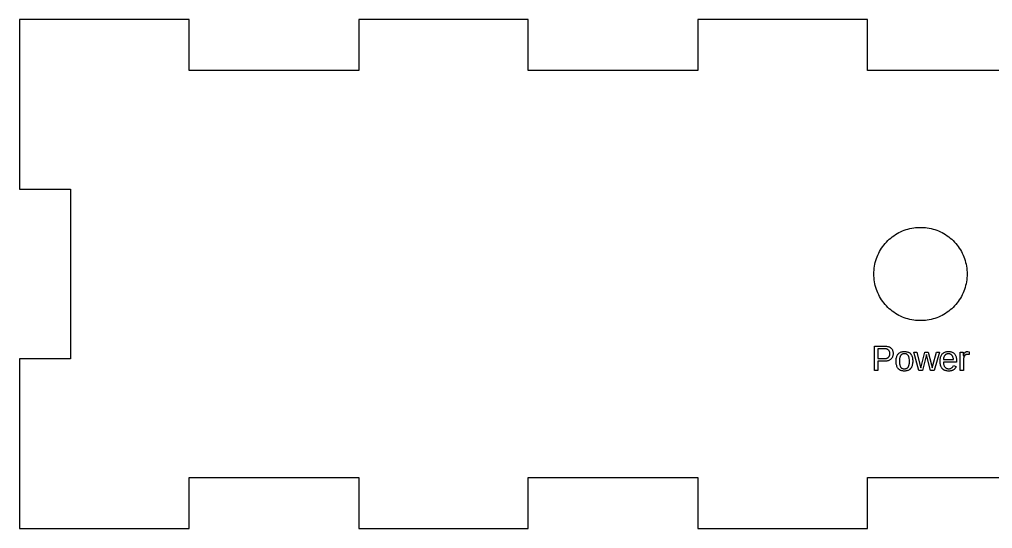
# Model space of a CAD drawing. Header units: metres. Extents: x 0 to 300, y -102 to 286.
# Drawn here: x 0 to 114.7, y 0 to 60 of the extents above; entities that cross this region are included whole.
import ezdxf

# ---------------------------------------------------------------- set-up
doc = ezdxf.new("R2010")
doc.units = ezdxf.units.M

msp = doc.modelspace()

# ---------------------------------------------------------------- linework, layer by layer
for p, q in [((20, 60), (0, 60)), ((0, 60), (0, 40)), ((20, 54), (20, 60)), ((60, 60), (40, 60)), ((40, 60), (40, 54)), ((60, 54), (60, 60)), ((100, 60), (80, 60)), ((80, 60), (80, 54)), ((100, 54), (100, 60)), ((40, 54), (20, 54)), ((80, 54), (60, 54)), ((120, 54), (100, 54)), ((0, 40), (6, 40)), ((6, 40), (6, 20)), ((102.925, 34.3809), (103.111, 34.5163)), ((103.111, 34.5163), (103.303, 34.6438)), ((103.303, 34.6438), (103.5, 34.7631)), ((103.5, 34.7631), (103.702, 34.8741)), ((103.702, 34.8741), (103.908, 34.9765)), ((103.908, 34.9765), (104.119, 35.0702)), ((104.119, 35.0702), (104.333, 35.155)), ((104.333, 35.155), (104.55, 35.2308)), ((104.55, 35.2308), (104.771, 35.2974)), ((104.771, 35.2974), (104.994, 35.3547)), ((104.994, 35.3547), (105.219, 35.4026)), ((105.219, 35.4026), (105.447, 35.441)), ((105.447, 35.441), (105.675, 35.4699)), ((105.675, 35.4699), (105.905, 35.4891)), ((105.905, 35.4891), (106.135, 35.4988)), ((106.135, 35.4988), (106.365, 35.4988)), ((106.365, 35.4988), (106.595, 35.4891)), ((106.595, 35.4891), (106.825, 35.4699)), ((106.825, 35.4699), (107.053, 35.441)), ((107.053, 35.441), (107.281, 35.4026)), ((107.281, 35.4026), (107.506, 35.3547)), ((107.506, 35.3547), (107.729, 35.2974)), ((107.729, 35.2974), (107.95, 35.2308)), ((107.95, 35.2308), (108.167, 35.155)), ((108.167, 35.155), (108.381, 35.0702)), ((108.381, 35.0702), (108.592, 34.9765)), ((108.592, 34.9765), (108.798, 34.8741)), ((108.798, 34.8741), (109, 34.7631)), ((109, 34.7631), (109.197, 34.6438)), ((109.197, 34.6438), (109.389, 34.5163)), ((109.389, 34.5163), (109.575, 34.3809)), ((101.8, 33.2328), (101.94, 33.4163)), ((101.94, 33.4163), (102.087, 33.5938)), ((102.087, 33.5938), (102.241, 33.765)), ((102.241, 33.765), (102.402, 33.9296)), ((102.402, 33.9296), (102.57, 34.0873)), ((102.57, 34.0873), (102.744, 34.2378)), ((102.744, 34.2378), (102.925, 34.3809)), ((109.575, 34.3809), (109.756, 34.2378)), ((109.756, 34.2378), (109.93, 34.0873)), ((109.93, 34.0873), (110.098, 33.9296)), ((110.098, 33.9296), (110.259, 33.765)), ((110.259, 33.765), (110.413, 33.5938)), ((110.413, 33.5938), (110.56, 33.4163)), ((110.56, 33.4163), (110.7, 33.2328)), ((101.136, 32.0247), (101.226, 32.237)), ((101.226, 32.237), (101.324, 32.4455)), ((101.324, 32.4455), (101.43, 32.6496)), ((101.43, 32.6496), (101.546, 32.8491)), ((101.546, 32.8491), (101.669, 33.0436)), ((101.669, 33.0436), (101.8, 33.2328)), ((110.7, 33.2328), (110.831, 33.0436)), ((110.831, 33.0436), (110.954, 32.8491)), ((110.954, 32.8491), (111.07, 32.6496)), ((111.07, 32.6496), (111.176, 32.4455)), ((111.176, 32.4455), (111.274, 32.237)), ((111.274, 32.237), (111.364, 32.0247)), ((100.827, 30.9172), (100.87, 31.1435)), ((100.87, 31.1435), (100.923, 31.3678)), ((100.923, 31.3678), (100.985, 31.5897)), ((100.985, 31.5897), (101.056, 31.8088)), ((101.056, 31.8088), (101.136, 32.0247)), ((111.364, 32.0247), (111.444, 31.8088)), ((111.444, 31.8088), (111.515, 31.5897)), ((111.515, 31.5897), (111.577, 31.3678)), ((111.577, 31.3678), (111.63, 31.1435)), ((111.63, 31.1435), (111.673, 30.9172)), ((100.75, 30), (100.755, 30.2303)), ((100.755, 29.7697), (100.75, 30)), ((100.755, 30.2303), (100.769, 30.4602)), ((100.769, 30.4602), (100.793, 30.6893)), ((100.793, 30.6893), (100.827, 30.9172)), ((111.673, 30.9172), (111.707, 30.6893)), ((111.707, 30.6893), (111.731, 30.4602)), ((111.731, 30.4602), (111.745, 30.2303)), ((111.745, 30.2303), (111.75, 30)), ((111.75, 30), (111.745, 29.7697)), ((100.769, 29.5398), (100.755, 29.7697)), ((100.793, 29.3107), (100.769, 29.5398)), ((100.827, 29.0828), (100.793, 29.3107)), ((100.87, 28.8565), (100.827, 29.0828)), ((100.923, 28.6322), (100.87, 28.8565)), ((111.63, 28.8565), (111.577, 28.6322)), ((111.673, 29.0828), (111.63, 28.8565)), ((111.707, 29.3107), (111.673, 29.0828)), ((111.731, 29.5398), (111.707, 29.3107)), ((111.745, 29.7697), (111.731, 29.5398)), ((100.985, 28.4103), (100.923, 28.6322)), ((101.056, 28.1912), (100.985, 28.4103)), ((101.136, 27.9753), (101.056, 28.1912)), ((101.226, 27.763), (101.136, 27.9753)), ((101.324, 27.5545), (101.226, 27.763)), ((101.43, 27.3504), (101.324, 27.5545)), ((111.176, 27.5545), (111.07, 27.3504)), ((111.274, 27.763), (111.176, 27.5545)), ((111.364, 27.9753), (111.274, 27.763)), ((111.444, 28.1912), (111.364, 27.9753)), ((111.515, 28.4103), (111.444, 28.1912)), ((111.577, 28.6322), (111.515, 28.4103)), ((101.546, 27.1509), (101.43, 27.3504)), ((101.669, 26.9564), (101.546, 27.1509)), ((101.8, 26.7672), (101.669, 26.9564)), ((101.94, 26.5837), (101.8, 26.7672)), ((102.087, 26.4062), (101.94, 26.5837)), ((102.241, 26.235), (102.087, 26.4062)), ((110.413, 26.4062), (110.259, 26.235)), ((110.56, 26.5837), (110.413, 26.4062)), ((110.7, 26.7672), (110.56, 26.5837)), ((110.831, 26.9564), (110.7, 26.7672)), ((110.954, 27.1509), (110.831, 26.9564)), ((111.07, 27.3504), (110.954, 27.1509)), ((102.402, 26.0704), (102.241, 26.235)), ((102.57, 25.9127), (102.402, 26.0704)), ((102.744, 25.7622), (102.57, 25.9127)), ((102.925, 25.6191), (102.744, 25.7622)), ((103.111, 25.4837), (102.925, 25.6191)), ((103.303, 25.3562), (103.111, 25.4837)), ((103.5, 25.2369), (103.303, 25.3562)), ((109.197, 25.3562), (109, 25.2369)), ((109.389, 25.4837), (109.197, 25.3562)), ((109.575, 25.6191), (109.389, 25.4837)), ((109.756, 25.7622), (109.575, 25.6191)), ((109.93, 25.9127), (109.756, 25.7622)), ((110.098, 26.0704), (109.93, 25.9127)), ((110.259, 26.235), (110.098, 26.0704)), ((103.702, 25.1259), (103.5, 25.2369)), ((103.908, 25.0235), (103.702, 25.1259)), ((104.119, 24.9298), (103.908, 25.0235)), ((104.333, 24.845), (104.119, 24.9298)), ((104.55, 24.7692), (104.333, 24.845)), ((104.771, 24.7026), (104.55, 24.7692)), ((104.994, 24.6453), (104.771, 24.7026)), ((105.219, 24.5974), (104.994, 24.6453)), ((105.447, 24.559), (105.219, 24.5974)), ((105.675, 24.5301), (105.447, 24.559)), ((105.905, 24.5109), (105.675, 24.5301)), ((106.135, 24.5012), (105.905, 24.5109)), ((106.365, 24.5012), (106.135, 24.5012)), ((106.595, 24.5109), (106.365, 24.5012)), ((106.825, 24.5301), (106.595, 24.5109)), ((107.053, 24.559), (106.825, 24.5301)), ((107.281, 24.5974), (107.053, 24.559)), ((107.506, 24.6453), (107.281, 24.5974)), ((107.729, 24.7026), (107.506, 24.6453)), ((107.95, 24.7692), (107.729, 24.7026)), ((108.167, 24.845), (107.95, 24.7692)), ((108.381, 24.9298), (108.167, 24.845)), ((108.592, 25.0235), (108.381, 24.9298)), ((108.798, 25.1259), (108.592, 25.0235)), ((109, 25.2369), (108.798, 25.1259)), ((100.83, 18.625), (100.83, 21.505)), ((100.83, 21.505), (102.075, 21.5043)), ((101.978, 21.194), (101.218, 21.194)), ((101.218, 21.194), (101.218, 20.033)), ((102.046, 21.1924), (101.978, 21.194)), ((102.109, 21.1877), (102.046, 21.1924)), ((102.075, 21.5043), (102.17, 21.4993)), ((102.17, 21.1798), (102.109, 21.1877)), ((102.17, 21.4993), (102.261, 21.4891)), ((102.226, 21.1687), (102.17, 21.1798)), ((102.279, 21.1545), (102.226, 21.1687)), ((102.261, 21.4891), (102.347, 21.4738)), ((102.328, 21.1371), (102.279, 21.1545)), ((102.374, 21.1166), (102.328, 21.1371)), ((102.347, 21.4738), (102.429, 21.4534)), ((102.416, 21.0929), (102.374, 21.1166)), ((102.454, 21.0661), (102.416, 21.0929)), ((102.429, 21.4534), (102.505, 21.4279)), ((102.489, 21.0361), (102.454, 21.0661)), ((102.52, 21.0029), (102.489, 21.0361)), ((102.505, 21.4279), (102.577, 21.3973)), ((102.547, 20.9666), (102.52, 21.0029)), ((102.571, 20.9272), (102.547, 20.9666)), ((102.591, 20.8845), (102.571, 20.9272)), ((102.577, 21.3973), (102.644, 21.3616)), ((102.607, 20.8387), (102.591, 20.8845)), ((102.62, 20.7898), (102.607, 20.8387)), ((102.629, 20.7377), (102.62, 20.7898)), ((102.634, 20.6824), (102.629, 20.7377)), ((102.636, 20.624), (102.634, 20.6824)), ((102.644, 21.3616), (102.707, 21.3209)), ((102.707, 21.3209), (102.764, 21.275)), ((102.764, 21.275), (102.816, 21.2247)), ((102.816, 21.2247), (102.863, 21.1702)), ((102.863, 21.1702), (102.904, 21.1115)), ((102.904, 21.1115), (102.938, 21.0486)), ((102.938, 21.0486), (102.967, 20.9816)), ((102.967, 20.9816), (102.991, 20.9103)), ((102.991, 20.9103), (103.008, 20.8349)), ((103.008, 20.8349), (103.02, 20.7553)), ((103.02, 20.7553), (103.025, 20.6715)), ((103.025, 20.6715), (103.025, 20.5849)), ((103.648, 20.607), (103.705, 20.6611)), ((103.705, 20.6611), (103.767, 20.7089)), ((103.767, 20.7089), (103.835, 20.7503)), ((103.835, 20.7503), (103.909, 20.7854)), ((103.909, 20.7854), (103.988, 20.814)), ((103.988, 20.814), (104.072, 20.8363)), ((104.072, 20.8363), (104.161, 20.8522)), ((104.161, 20.8522), (104.257, 20.8618)), ((104.257, 20.8618), (104.357, 20.865)), ((104.357, 20.865), (104.409, 20.8642)), ((104.409, 20.8642), (104.509, 20.858)), ((104.509, 20.858), (104.603, 20.8455)), ((104.603, 20.8455), (104.691, 20.8269)), ((104.691, 20.8269), (104.773, 20.8019)), ((104.773, 20.8019), (104.849, 20.7708)), ((104.849, 20.7708), (104.885, 20.7529)), ((104.885, 20.7529), (104.92, 20.7334)), ((104.92, 20.7334), (104.953, 20.7124)), ((104.953, 20.7124), (104.984, 20.6898)), ((104.984, 20.6898), (105.014, 20.6657)), ((105.014, 20.6657), (105.043, 20.64)), ((106.072, 18.625), (105.456, 20.801)), ((105.456, 20.801), (105.817, 20.801)), ((105.817, 20.801), (106.19, 19.325)), ((106.313, 19.077), (106.772, 20.801)), ((106.772, 20.801), (107.164, 20.801)), ((107.164, 20.801), (107.548, 19.309)), ((107.705, 19.207), (108.123, 20.801)), ((108.48, 20.801), (107.849, 18.625)), ((108.123, 20.801), (108.48, 20.801)), ((108.881, 20.6296), (108.911, 20.6565)), ((108.911, 20.6565), (108.942, 20.6817)), ((108.942, 20.6817), (108.974, 20.7054)), ((108.974, 20.7054), (109.008, 20.7274)), ((109.008, 20.7274), (109.042, 20.7477)), ((109.042, 20.7477), (109.115, 20.7836)), ((109.115, 20.7836), (109.192, 20.8129)), ((109.192, 20.8129), (109.275, 20.8357)), ((109.275, 20.8357), (109.362, 20.852)), ((109.362, 20.852), (109.454, 20.8617)), ((109.454, 20.8617), (109.551, 20.865)), ((109.551, 20.865), (109.649, 20.8617)), ((109.649, 20.8617), (109.743, 20.8518)), ((109.743, 20.8518), (109.831, 20.8353)), ((109.831, 20.8353), (109.914, 20.8123)), ((109.914, 20.8123), (109.992, 20.7826)), ((109.992, 20.7826), (110.064, 20.7463)), ((110.064, 20.7463), (110.131, 20.7035)), ((110.131, 20.7035), (110.192, 20.654)), ((110.948, 20.294), (110.936, 20.801)), ((110.936, 20.801), (111.282, 20.801)), ((111.282, 20.801), (111.298, 20.376)), ((111.387, 20.5817), (111.43, 20.6608)), ((111.43, 20.6608), (111.465, 20.7097)), ((111.465, 20.7097), (111.5, 20.7496)), ((111.5, 20.7496), (111.538, 20.7817)), ((111.538, 20.7817), (111.58, 20.8085)), ((111.58, 20.8085), (111.628, 20.8301)), ((111.628, 20.8301), (111.68, 20.8466)), ((111.68, 20.8466), (111.756, 20.8604)), ((111.756, 20.8604), (111.841, 20.865)), ((111.841, 20.865), (111.993, 20.845)), ((111.993, 20.845), (111.993, 20.51)), ((6, 20), (0, 20)), ((0, 20), (0, 0)), ((101.218, 20.033), (101.994, 20.033)), ((102.098, 19.7267), (101.218, 19.726)), ((101.218, 19.726), (101.218, 18.625)), ((101.994, 20.033), (102.06, 20.0346)), ((102.06, 20.0346), (102.122, 20.0395)), ((102.189, 19.7321), (102.098, 19.7267)), ((102.122, 20.0395), (102.181, 20.0477)), ((102.181, 20.0477), (102.236, 20.0592)), ((102.275, 19.7429), (102.189, 19.7321)), ((102.236, 20.0592), (102.288, 20.0739)), ((102.357, 19.7591), (102.275, 19.7429)), ((102.288, 20.0739), (102.336, 20.0919)), ((102.336, 20.0919), (102.38, 20.1132)), ((102.435, 19.7808), (102.357, 19.7591)), ((102.38, 20.1132), (102.421, 20.1378)), ((102.421, 20.1378), (102.458, 20.1656)), ((102.509, 19.8078), (102.435, 19.7808)), ((102.458, 20.1656), (102.492, 20.1967)), ((102.492, 20.1967), (102.522, 20.2311)), ((102.579, 19.8402), (102.509, 19.8078)), ((102.522, 20.2311), (102.549, 20.2687)), ((102.549, 20.2687), (102.572, 20.3097)), ((102.572, 20.3097), (102.592, 20.3539)), ((102.645, 19.8781), (102.579, 19.8402)), ((102.592, 20.3539), (102.608, 20.4013)), ((102.608, 20.4013), (102.62, 20.4521)), ((102.62, 20.4521), (102.629, 20.5061)), ((102.629, 20.5061), (102.634, 20.5634)), ((102.634, 20.5634), (102.636, 20.624)), ((102.706, 19.9213), (102.645, 19.8781)), ((102.763, 19.97), (102.706, 19.9213)), ((102.816, 20.0232), (102.763, 19.97)), ((102.862, 20.0803), (102.816, 20.0232)), ((102.903, 20.1411), (102.862, 20.0803)), ((102.938, 20.2056), (102.903, 20.1411)), ((102.967, 20.2739), (102.938, 20.2056)), ((102.99, 20.346), (102.967, 20.2739)), ((103.008, 20.4219), (102.99, 20.346)), ((103.02, 20.5015), (103.008, 20.4219)), ((103.025, 20.5849), (103.02, 20.5015)), ((103.376, 19.715), (103.379, 19.8329)), ((103.379, 19.5998), (103.376, 19.715)), ((103.379, 19.8329), (103.387, 19.9444)), ((103.387, 19.4905), (103.379, 19.5998)), ((103.387, 19.9444), (103.401, 20.0495)), ((103.401, 20.0495), (103.42, 20.1482)), ((103.42, 20.1482), (103.444, 20.2406)), ((103.444, 20.2406), (103.474, 20.3266)), ((103.474, 20.3266), (103.509, 20.4063)), ((103.509, 20.4063), (103.55, 20.4795)), ((103.55, 20.4795), (103.596, 20.5464)), ((103.596, 20.5464), (103.648, 20.607)), ((103.762, 19.8077), (103.761, 19.6692)), ((103.761, 19.6692), (103.766, 19.539)), ((103.77, 19.9368), (103.762, 19.8077)), ((103.766, 19.539), (103.779, 19.4198)), ((103.785, 20.0539), (103.77, 19.9368)), ((103.799, 20.1254), (103.785, 20.0539)), ((103.817, 20.1915), (103.799, 20.1254)), ((103.837, 20.2523), (103.817, 20.1915)), ((103.861, 20.3077), (103.837, 20.2523)), ((103.888, 20.3579), (103.861, 20.3077)), ((103.918, 20.4029), (103.888, 20.3579)), ((103.951, 20.4432), (103.918, 20.4029)), ((103.989, 20.4788), (103.951, 20.4432)), ((104.031, 20.5096), (103.989, 20.4788)), ((104.076, 20.5357), (104.031, 20.5096)), ((104.126, 20.5571), (104.076, 20.5357)), ((104.179, 20.5737), (104.126, 20.5571)), ((104.237, 20.5855), (104.179, 20.5737)), ((104.298, 20.5926), (104.237, 20.5855)), ((104.363, 20.595), (104.298, 20.5926)), ((104.428, 20.5927), (104.363, 20.595)), ((104.489, 20.5857), (104.428, 20.5927)), ((104.545, 20.5742), (104.489, 20.5857)), ((104.598, 20.5579), (104.545, 20.5742)), ((104.646, 20.5371), (104.598, 20.5579)), ((104.691, 20.5116), (104.646, 20.5371)), ((104.731, 20.4815), (104.691, 20.5116)), ((104.767, 20.4468), (104.731, 20.4815)), ((104.8, 20.4074), (104.767, 20.4468)), ((104.828, 20.3633), (104.8, 20.4074)), ((104.853, 20.3137), (104.828, 20.3633)), ((104.875, 20.2585), (104.853, 20.3137)), ((104.895, 20.1976), (104.875, 20.2585)), ((104.911, 20.1312), (104.895, 20.1976)), ((104.93, 20.0211), (104.911, 20.1312)), ((104.942, 19.8983), (104.93, 20.0211)), ((104.938, 19.4922), (104.947, 19.6219)), ((104.948, 19.7629), (104.942, 19.8983)), ((104.947, 19.6219), (104.948, 19.7629)), ((105.043, 20.64), (105.07, 20.6128)), ((105.07, 20.6128), (105.119, 20.5537)), ((105.119, 20.5537), (105.142, 20.5216)), ((105.142, 20.5216), (105.164, 20.4879)), ((105.164, 20.4879), (105.203, 20.4152)), ((105.203, 20.4152), (105.238, 20.3357)), ((105.238, 20.3357), (105.267, 20.2494)), ((105.267, 20.2494), (105.29, 20.1562)), ((105.29, 20.1562), (105.309, 20.0562)), ((105.309, 20.0562), (105.322, 19.9493)), ((105.329, 19.5956), (105.321, 19.4827)), ((105.322, 19.9493), (105.33, 19.8356)), ((105.332, 19.715), (105.329, 19.5956)), ((105.33, 19.8356), (105.332, 19.715)), ((106.967, 20.5), (106.495, 18.625)), ((107.04, 20.161), (106.967, 20.5)), ((107.424, 18.625), (107.04, 20.161)), ((108.572, 19.7843), (108.578, 19.8946)), ((108.572, 19.6669), (108.572, 19.7843)), ((108.578, 19.5513), (108.572, 19.6669)), ((108.578, 19.8946), (108.589, 19.9991)), ((108.589, 19.442), (108.578, 19.5513)), ((108.589, 19.9991), (108.606, 20.098)), ((108.606, 20.098), (108.628, 20.1911)), ((108.628, 20.1911), (108.657, 20.2785)), ((108.657, 20.2785), (108.69, 20.3602)), ((108.69, 20.3602), (108.73, 20.4362)), ((108.73, 20.4362), (108.775, 20.5065)), ((108.775, 20.5065), (108.826, 20.571)), ((108.826, 20.571), (108.881, 20.6296)), ((110.516, 19.625), (108.956, 19.625)), ((108.956, 19.625), (108.956, 19.5856)), ((108.956, 19.5856), (108.962, 19.4731)), ((108.967, 20.0032), (108.96, 19.905)), ((108.96, 19.905), (110.137, 19.905)), ((108.981, 20.0946), (108.967, 20.0032)), ((109.003, 20.1791), (108.981, 20.0946)), ((109.031, 20.2567), (109.003, 20.1791)), ((109.054, 20.3046), (109.031, 20.2567)), ((109.08, 20.3494), (109.054, 20.3046)), ((109.11, 20.3912), (109.08, 20.3494)), ((109.142, 20.4299), (109.11, 20.3912)), ((109.177, 20.4645), (109.142, 20.4299)), ((109.215, 20.4951), (109.177, 20.4645)), ((109.255, 20.5216), (109.215, 20.4951)), ((109.297, 20.544), (109.255, 20.5216)), ((109.342, 20.5624), (109.297, 20.544)), ((109.389, 20.5766), (109.342, 20.5624)), ((109.438, 20.5868), (109.389, 20.5766)), ((109.49, 20.593), (109.438, 20.5868)), ((109.573, 20.5945), (109.49, 20.593)), ((109.653, 20.5877), (109.573, 20.5945)), ((109.704, 20.5785), (109.653, 20.5877)), ((109.751, 20.5657), (109.704, 20.5785)), ((109.796, 20.5493), (109.751, 20.5657)), ((109.837, 20.5292), (109.796, 20.5493)), ((109.876, 20.5054), (109.837, 20.5292)), ((109.913, 20.478), (109.876, 20.5054)), ((109.946, 20.4469), (109.913, 20.478)), ((109.977, 20.4121), (109.946, 20.4469)), ((110.005, 20.373), (109.977, 20.4121)), ((110.03, 20.3297), (110.005, 20.373)), ((110.053, 20.282), (110.03, 20.3297)), ((110.083, 20.2023), (110.053, 20.282)), ((110.107, 20.1129), (110.083, 20.2023)), ((110.125, 20.0138), (110.107, 20.1129)), ((110.137, 19.905), (110.125, 20.0138)), ((110.192, 20.654), (110.248, 20.598)), ((110.248, 20.598), (110.299, 20.5354)), ((110.299, 20.5354), (110.344, 20.4661)), ((110.344, 20.4661), (110.385, 20.3903)), ((110.385, 20.3903), (110.419, 20.3079)), ((110.419, 20.3079), (110.449, 20.2189)), ((110.449, 20.2189), (110.473, 20.1233)), ((110.473, 20.1233), (110.491, 20.0211)), ((110.491, 20.0211), (110.505, 19.9124)), ((110.505, 19.9124), (110.513, 19.797)), ((110.513, 19.797), (110.516, 19.625)), ((110.948, 18.625), (110.948, 20.294)), ((111.298, 20.376), (111.306, 20.376)), ((111.306, 20.376), (111.345, 20.4868)), ((111.316, 19.8472), (111.314, 18.625)), ((111.323, 19.9529), (111.316, 19.8472)), ((111.336, 20.0501), (111.323, 19.9529)), ((111.355, 20.1388), (111.336, 20.0501)), ((111.345, 20.4868), (111.387, 20.5817)), ((111.381, 20.2191), (111.355, 20.1388)), ((111.401, 20.2679), (111.381, 20.2191)), ((111.425, 20.3129), (111.401, 20.2679)), ((111.451, 20.3541), (111.425, 20.3129)), ((111.479, 20.391), (111.451, 20.3541)), ((111.51, 20.4236), (111.479, 20.391)), ((111.543, 20.4518), (111.51, 20.4236)), ((111.578, 20.4757), (111.543, 20.4518)), ((111.617, 20.4952), (111.578, 20.4757)), ((111.657, 20.5105), (111.617, 20.4952)), ((111.7, 20.5213), (111.657, 20.5105)), ((111.745, 20.5278), (111.7, 20.5213)), ((111.931, 20.522), (111.745, 20.5278)), ((111.993, 20.51), (111.931, 20.522)), ((101.218, 18.625), (100.83, 18.625)), ((103.401, 19.387), (103.387, 19.4905)), ((103.42, 19.2894), (103.401, 19.387)), ((103.444, 19.1976), (103.42, 19.2894)), ((103.474, 19.1117), (103.444, 19.1976)), ((103.509, 19.0316), (103.474, 19.1117)), ((103.55, 18.9574), (103.509, 19.0316)), ((103.596, 18.889), (103.55, 18.9574)), ((103.621, 18.857), (103.596, 18.889)), ((103.648, 18.8267), (103.621, 18.857)), ((103.675, 18.798), (103.648, 18.8267)), ((103.704, 18.7709), (103.675, 18.798)), ((103.735, 18.7455), (103.704, 18.7709)), ((103.766, 18.7217), (103.735, 18.7455)), ((103.799, 18.6996), (103.766, 18.7217)), ((103.779, 19.4198), (103.799, 19.3115)), ((103.799, 19.3115), (103.816, 19.2453)), ((103.833, 18.6791), (103.799, 18.6996)), ((103.816, 19.2453), (103.836, 19.184)), ((103.869, 18.6602), (103.833, 18.6791)), ((103.836, 19.184), (103.859, 19.1276)), ((103.859, 19.1276), (103.886, 19.076)), ((103.906, 18.643), (103.869, 18.6602)), ((103.886, 19.076), (103.915, 19.0294)), ((103.983, 18.6135), (103.906, 18.643)), ((103.915, 19.0294), (103.948, 18.9877)), ((103.948, 18.9877), (103.985, 18.951)), ((104.066, 18.5905), (103.983, 18.6135)), ((103.985, 18.951), (104.025, 18.9192)), ((104.025, 18.9192), (104.069, 18.8922)), ((104.154, 18.5741), (104.066, 18.5905)), ((104.069, 18.8922), (104.116, 18.8702)), ((104.116, 18.8702), (104.167, 18.853)), ((104.247, 18.5643), (104.154, 18.5741)), ((104.167, 18.853), (104.222, 18.8408)), ((104.222, 18.8408), (104.28, 18.8335)), ((104.345, 18.561), (104.247, 18.5643)), ((104.28, 18.8335), (104.341, 18.831)), ((104.341, 18.831), (104.408, 18.8334)), ((104.444, 18.5642), (104.345, 18.561)), ((104.408, 18.8334), (104.471, 18.8405)), ((104.538, 18.5736), (104.444, 18.5642)), ((104.471, 18.8405), (104.529, 18.8524)), ((104.529, 18.8524), (104.583, 18.8689)), ((104.626, 18.5894), (104.538, 18.5736)), ((104.583, 18.8689), (104.634, 18.8903)), ((104.71, 18.6115), (104.626, 18.5894)), ((104.634, 18.8903), (104.68, 18.9164)), ((104.68, 18.9164), (104.722, 18.9472)), ((104.788, 18.64), (104.71, 18.6115)), ((104.722, 18.9472), (104.759, 18.9828)), ((104.759, 18.9828), (104.793, 19.0231)), ((104.862, 18.6747), (104.788, 18.64)), ((104.793, 19.0231), (104.823, 19.0683)), ((104.823, 19.0683), (104.849, 19.1189)), ((104.849, 19.1189), (104.872, 19.1748)), ((104.897, 18.6944), (104.862, 18.6747)), ((104.872, 19.1748), (104.892, 19.236)), ((104.892, 19.236), (104.909, 19.3025)), ((104.93, 18.7157), (104.897, 18.6944)), ((104.909, 19.3025), (104.923, 19.3744)), ((104.923, 19.3744), (104.938, 19.4922)), ((104.963, 18.7386), (104.93, 18.7157)), ((104.994, 18.7631), (104.963, 18.7386)), ((105.023, 18.7892), (104.994, 18.7631)), ((105.052, 18.8168), (105.023, 18.7892)), ((105.079, 18.846), (105.052, 18.8168)), ((105.105, 18.8769), (105.079, 18.846)), ((105.13, 18.9095), (105.105, 18.8769)), ((105.153, 18.9437), (105.13, 18.9095)), ((105.174, 18.9796), (105.153, 18.9437)), ((105.195, 19.0171), (105.174, 18.9796)), ((105.231, 19.0971), (105.195, 19.0171)), ((105.262, 19.1836), (105.231, 19.0971)), ((105.287, 19.2767), (105.262, 19.1836)), ((105.307, 19.3764), (105.287, 19.2767)), ((105.321, 19.4827), (105.307, 19.3764)), ((106.495, 18.625), (106.072, 18.625)), ((106.19, 19.325), (106.278, 18.928)), ((106.278, 18.928), (106.313, 19.077)), ((107.849, 18.625), (107.424, 18.625)), ((107.548, 19.309), (107.642, 18.928)), ((107.642, 18.928), (107.705, 19.207)), ((108.606, 19.3391), (108.589, 19.442)), ((108.628, 19.2424), (108.606, 19.3391)), ((108.657, 19.1521), (108.628, 19.2424)), ((108.69, 19.0681), (108.657, 19.1521)), ((108.73, 18.9904), (108.69, 19.0681)), ((108.752, 18.9539), (108.73, 18.9904)), ((108.775, 18.9191), (108.752, 18.9539)), ((108.799, 18.8857), (108.775, 18.9191)), ((108.826, 18.854), (108.799, 18.8857)), ((108.853, 18.824), (108.826, 18.854)), ((108.882, 18.7956), (108.853, 18.824)), ((108.911, 18.7688), (108.882, 18.7956)), ((108.943, 18.7436), (108.911, 18.7688)), ((108.975, 18.7201), (108.943, 18.7436)), ((108.962, 19.4731), (108.977, 19.3692)), ((109.009, 18.6982), (108.975, 18.7201)), ((108.977, 19.3692), (108.99, 19.3048)), ((108.99, 19.3048), (109.007, 19.2442)), ((109.007, 19.2442), (109.028, 19.1874)), ((109.044, 18.6779), (109.009, 18.6982)), ((109.028, 19.1874), (109.052, 19.1344)), ((109.08, 18.6592), (109.044, 18.6779)), ((109.052, 19.1344), (109.08, 19.0853)), ((109.08, 19.0853), (109.111, 19.04)), ((109.118, 18.6422), (109.08, 18.6592)), ((109.111, 19.04), (109.145, 18.9991)), ((109.197, 18.6129), (109.118, 18.6422)), ((109.145, 18.9991), (109.182, 18.9628)), ((109.182, 18.9628), (109.223, 18.931)), ((109.281, 18.5902), (109.197, 18.6129)), ((109.223, 18.931), (109.267, 18.9037)), ((109.267, 18.9037), (109.314, 18.881)), ((109.371, 18.574), (109.281, 18.5902)), ((109.314, 18.881), (109.364, 18.8628)), ((109.364, 18.8628), (109.417, 18.8492)), ((109.465, 18.5643), (109.371, 18.574)), ((109.417, 18.8492), (109.474, 18.8401)), ((109.564, 18.561), (109.465, 18.5643)), ((109.474, 18.8401), (109.534, 18.8356)), ((109.534, 18.8356), (109.589, 18.8353)), ((109.636, 18.5625), (109.564, 18.561)), ((109.589, 18.8353), (109.682, 18.8421)), ((109.705, 18.567), (109.636, 18.5625)), ((109.682, 18.8421), (109.767, 18.8581)), ((109.772, 18.5746), (109.705, 18.567)), ((109.767, 18.8581), (109.825, 18.8761)), ((109.835, 18.5851), (109.772, 18.5746)), ((109.825, 18.8761), (109.879, 18.8992)), ((109.896, 18.5987), (109.835, 18.5851)), ((109.879, 18.8992), (109.927, 18.9274)), ((109.954, 18.6152), (109.896, 18.5987)), ((109.927, 18.9274), (109.985, 18.9722)), ((110.009, 18.6348), (109.954, 18.6152)), ((109.985, 18.9722), (110.035, 19.0221)), ((110.062, 18.6575), (110.009, 18.6348)), ((110.035, 19.0221), (110.077, 19.0769)), ((110.112, 18.6831), (110.062, 18.6575)), ((110.077, 19.0769), (110.11, 19.1365)), ((110.11, 19.1365), (110.135, 19.201)), ((110.159, 18.7117), (110.112, 18.6831)), ((110.135, 19.201), (110.456, 19.105)), ((110.203, 18.7433), (110.159, 18.7117)), ((110.244, 18.778), (110.203, 18.7433)), ((110.283, 18.8157), (110.244, 18.778)), ((110.319, 18.8564), (110.283, 18.8157)), ((110.352, 18.9001), (110.319, 18.8564)), ((110.382, 18.9468), (110.352, 18.9001)), ((110.41, 18.9965), (110.382, 18.9468)), ((110.434, 19.0493), (110.41, 18.9965)), ((110.456, 19.105), (110.434, 19.0493)), ((111.314, 18.625), (110.948, 18.625)), ((20, 6), (40, 6)), ((20, 0), (20, 6)), ((40, 6), (40, 0)), ((60, 0), (60, 6)), ((60, 6), (80, 6)), ((80, 6), (80, 0)), ((100, 0), (100, 6)), ((100, 6), (120, 6)), ((0, 0), (20, 0)), ((40, 0), (60, 0)), ((80, 0), (100, 0))]:
    msp.add_line(p, q)

doc.saveas('drawing.dxf')
